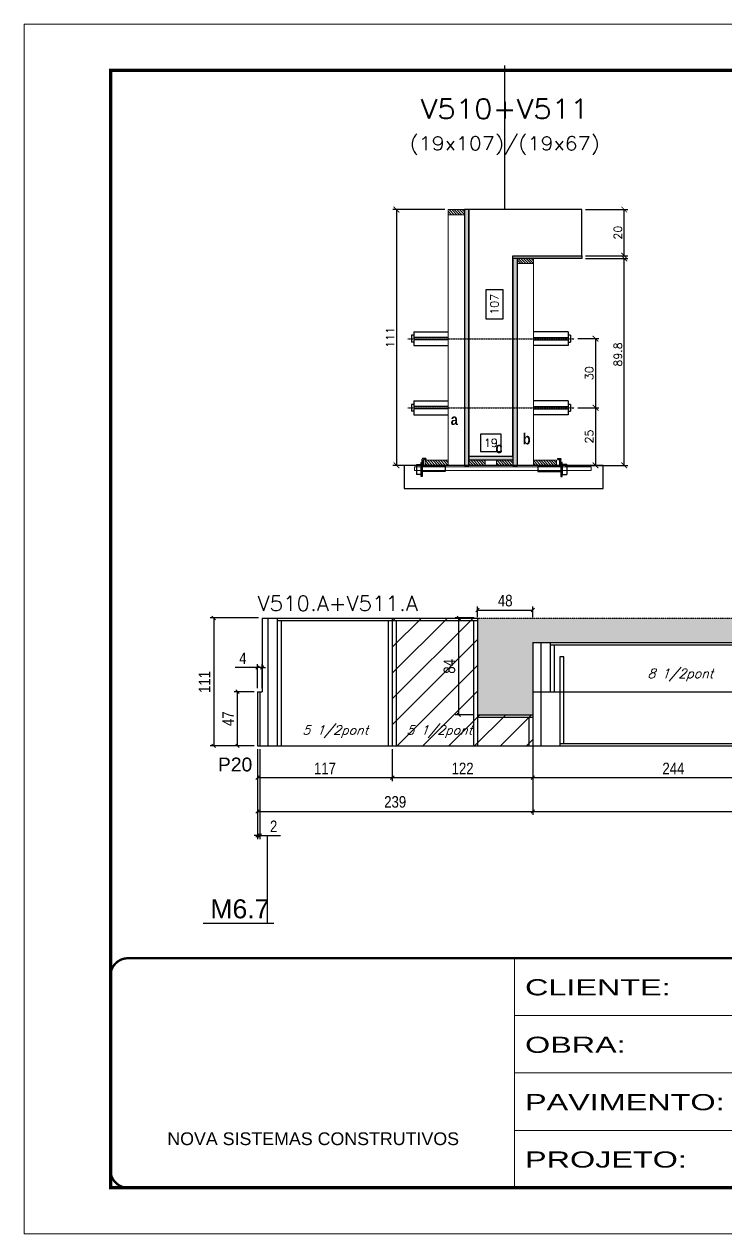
# Model space of a CAD drawing. Extents: x -21493 to -15213, y -12134 to 11887.
# Drawn here: x -21493 to -20885, y 6243 to 7293 of the extents above; entities that cross this region are included whole.
import ezdxf
from ezdxf.enums import TextEntityAlignment as Align

# ---------------------------------------------------------------- set-up
doc = ezdxf.new("R2010")
doc.units = 0
for name, pattern in [('CONTINUO', [0]), ('DASHED', [0.75, 0.5, -0.25]), ('HIDDEN', [0.375, 0.25, -0.125])]:
    doc.linetypes.add(name, pattern=pattern)
for name, color, linetype in [('5', 5, 'Continuous'), ('barrote', 251, 'Continuous'), ('COTA', 241, 'Continuous'), ('Cota Seção (2x)', 4, 'Continuous'), ('detalhes', 4, 'Continuous'), ('NOMENCLATURA', 7, 'Continuous'), ('Painéis', 200, 'Continuous'), ('presilha', 1, 'Continuous'), ('Reaproveitamento', 251, 'Continuous'), ('SARR_2.2x7', 40, 'Continuous'), ('SARR_3.5x7', 81, 'Continuous'), ('TENSOR', 3, 'Continuous'), ('texto', 7, 'Continuous'), ('Texto de Titulo', 7, 'Continuous'), ('Texto Qtd Sarr', 242, 'Continuous')]:
    doc.layers.add(name, color=color, linetype=linetype)
for name, color, linetype, lineweight in [('CONCRETO', 251, 'Continuous', 25), ('Folhas', 255, 'Continuous', 9), ('Hachura', 251, 'Continuous', 9), ('Madeira', 126, 'Continuous', 18), ('SARRAFO DE PRESSAO', 251, 'DASHED', 9), ('SCO-___-LAJ', 2, 'Continuous', 0), ('Texto Seção', 7, 'Continuous', 15)]:
    doc.layers.add(name, color=color, linetype=linetype, lineweight=lineweight)
doc.styles.add('ARIAL', font='arial.ttf')
doc.styles.add('COTA TECNICA', font='techl___.ttf', dxfattribs={"height": 10})
doc.styles.add('REGUA-120', font='ROMANS.shx', dxfattribs={"height": 15})
doc.styles.add('Romans', font='romans.shx')
doc.styles.get("Standard").update_dxf_attribs({"font": 'arial.ttf'})
doc.styles.add('TECNICA', font='techb___.ttf', dxfattribs={"height": 10})
doc.styles.add('Tecnologia', font='')
doc.styles.get('Tecnologia').set_extended_font_data('Forgotten Futurist')
doc.dimstyles.new('Cota Seção (2x)', dxfattribs={"dimtxt": 7, "dimasz": 5, "dimexe": 3, "dimexo": 3, "dimgap": 2, "dimtad": 3, "dimdec": 1, "dimlfac": 0.5, "dimzin": 12, "dimdsep": 46, "dimtxsty": 'Romans', "dimblk": 'ARCHTICK', "dimcen": 0, "dimclrd": 4, "dimclre": 4, "dimclrt": 1, "dimadec": 1, "dimazin": 3, "dimtfac": 1, "dimtdec": 1, "dimtmove": 0, "dimatfit": 3, "dimldrblk": 'OBLIQUE', "dimfxl": 1, "dimtolj": 1, "dimtzin": 12, "dimarcsym": 0})
doc.dimstyles.new('Cota Seção interna', dxfattribs={"dimtxt": 7, "dimasz": 6, "dimexe": 0.18, "dimexo": 2, "dimgap": -4, "dimtad": 3, "dimdec": 1, "dimlfac": 0.5, "dimzin": 12, "dimdsep": 46, "dimtxsty": 'Romans', "dimblk": 'ARCHTICK', "dimcen": 0.09, "dimse1": 1, "dimse2": 1, "dimsd1": 1, "dimsd2": 1, "dimclrd": 180, "dimclre": 5, "dimclrt": 1, "dimadec": 0, "dimazin": 3, "dimtfac": 1, "dimtdec": 1, "dimtofl": 0, "dimtmove": 0, "dimatfit": 3, "dimldrblk": 'ARCHTICK', "dimfxl": 1, "dimtolj": 1, "dimtzin": 0, "dimarcsym": 0})
doc.dimstyles.new('PAINEL', dxfattribs={"dimtxt": 10, "dimasz": 3, "dimexe": 3, "dimexo": 3, "dimgap": 3, "dimtad": 1, "dimdec": 1, "dimzin": 12, "dimdsep": 46, "dimtxsty": 'COTA TECNICA', "dimblk1": 'OBLIQUE', "dimblk2": 'OBLIQUE', "dimsah": 1, "dimcen": 0.9, "dimclrd": 4, "dimclre": 4, "dimclrt": 240, "dimadec": 1, "dimazin": 3, "dimtfac": 1, "dimtdec": 1, "dimtmove": 0, "dimatfit": 3, "dimfxl": 1, "dimtolj": 1, "dimtzin": 12, "dimarcsym": 0})
pattern_1 = [(45, (-160229.198, -26044.267), (-11.2253202, 11.2253202), [])]

# ---------------------------------------------------------------- blocks, each defined once
blk = doc.blocks.new('titulo1')
at = {"layer": 'Defpoints', "color": 252, "linetype": 'HIDDEN', "ltscale": 2}
blk.add_line((0, 0), (0, 125), dxfattribs=at)
at = {"layer": 'Defpoints', "style": 'Romans', "oblique": 15}
blk.add_attdef('FOLHA', text='', height=10, dxfattribs=at).set_placement((0, 15.6), align=Align.MIDDLE_CENTER)
at = {"layer": 'Texto Qtd Sarr', "color": 3, "style": 'Romans', "oblique": 15}
for tag, height, p in [('TITULO', 17, (0, 71.4)), ('SEÇÃO', 12, (0, 41.5))]:
    blk.add_attdef(tag, text='', height=height, dxfattribs=at).set_placement(p, align=Align.MIDDLE_CENTER)
blk = doc.blocks.new('_ArchTick')
at = {"color": 0, "linetype": 'ByBlock', "const_width": 0.15}
blk.add_lwpolyline([(-0.5, -0.5), (0.5, 0.5)], dxfattribs=at)
blk = doc.blocks.new('*D504')
at = {"layer": 'COTA', "color": 4, "lineweight": -2, "transparency": 16777216}
for p, q in [((-21006.3, 7089.6), (-20969.6, 7089.6)), ((-20972.6, 6910), (-20972.6, 7089.6)), ((-21023.9, 6910), (-20969.6, 6910))]:
    blk.add_line(p, q, dxfattribs=at)
at = {"layer": 'Defpoints', "color": 0, "transparency": 16777216}
for p in [(-21009.3, 7089.6), (-20972.6, 7089.6), (-21026.9, 6910)]:
    blk.add_point(p, dxfattribs=at)
at = {"layer": 'COTA', "color": 4, "lineweight": -2, "transparency": 16777216, "xscale": 5, "yscale": 5, "zscale": 5}
for p, rotation in [((-20972.6, 7089.6), 90), ((-20972.6, 6910), 270)]:
    blk.add_blockref('_ArchTick', p, dxfattribs=dict(at, rotation=rotation))
at = {"layer": 'COTA', "color": 1, "transparency": 16777216, "insert": (-20978.1, 7006.2), "char_height": 7, "attachment_point": 5, "rotation": 90, "style": 'Romans'}
blk.add_mtext('\\A1;89.8', dxfattribs=at)
blk = doc.blocks.new('_Oblique')
at = {"color": 0, "linetype": 'ByBlock', "lineweight": -2}
blk.add_line((-0.5, -0.5), (0.5, 0.5), dxfattribs=at)
blk = doc.blocks.new('*D505')
at = {"layer": 'COTA', "color": 4, "lineweight": -2, "transparency": 16777216}
for p, q in [((-21006.3, 7132), (-20969.6, 7132)), ((-20972.6, 7092), (-20972.6, 7132)), ((-21006.3, 7092), (-20969.6, 7092))]:
    blk.add_line(p, q, dxfattribs=at)
at = {"layer": 'Defpoints', "color": 0, "transparency": 16777216}
for p in [(-21009.3, 7132), (-20972.6, 7132), (-21009.3, 7092)]:
    blk.add_point(p, dxfattribs=at)
at = {"layer": 'COTA', "color": 4, "lineweight": -2, "transparency": 16777216, "xscale": 5, "yscale": 5, "zscale": 5}
for p, rotation in [((-20972.6, 7132), 90), ((-20972.6, 7092), 270)]:
    blk.add_blockref('_ArchTick', p, dxfattribs=dict(at, rotation=rotation))
at = {"layer": 'COTA', "color": 1, "transparency": 16777216, "insert": (-20978.1, 7112), "char_height": 7, "attachment_point": 5, "rotation": 90, "style": 'Romans'}
blk.add_mtext('\\A1;20', dxfattribs=at)
blk = doc.blocks.new('*D506')
at = {"layer": 'Cota Seção (2x)', "color": 180, "lineweight": -2, "transparency": 16777216}
for p, q in [((-21077.8, 7062.3), (-21092.8, 7062.3)), ((-21092.8, 7062.3), (-21092.8, 7037.3)), ((-21077.8, 7037.3), (-21077.8, 7062.3)), ((-21092.8, 7037.3), (-21077.8, 7037.3))]:
    blk.add_line(p, q, dxfattribs=at)
at = {"layer": 'Defpoints', "color": 0, "transparency": 16777216}
for p in [(-21073.8, 7132), (-21069.3, 7132), (-21069.3, 6918)]:
    blk.add_point(p, dxfattribs=at)
at = {"layer": 'Cota Seção (2x)', "color": 1, "transparency": 16777216, "insert": (-21085.3, 7049.8), "char_height": 7, "attachment_point": 5, "rotation": 90, "style": 'Romans'}
blk.add_mtext('\\A1;107', dxfattribs=at)
blk = doc.blocks.new('PRESILHA METÁLICA 1')
at = {"layer": 'presilha'}
for p, q in [((7.5, 10.6), (7.5, 19.9)), ((12, 21), (8.6, 21)), ((9, 11.6), (9, 18.9)), ((12, 19.5), (9.6, 19.5)), ((12, 21), (12, 19.5)), ((0, 13), (6, 13)), ((0, 13), (0, 0)), ((6, 0), (0, 0)), ((6, 15.5), (7.5, 15.5)), ((6, -2.5), (6, 15.5)), ((6, 13), (6, 0)), ((7.5, 15.5), (7.5, -2.5)), ((37.5, 4.1), (7.5, 4.1)), ((37.5, 11), (9.6, 11)), ((37.5, 11), (37.5, 4.1)), ((7.5, -2.5), (6, -2.5))]:
    blk.add_line(p, q, dxfattribs=at)
for centre, radius, start, end in [((8.6, 19.9), 1.14, 90, 180), ((9.6, 18.9), 0.57, 90, 180), ((9.6, 11.6), 0.57, 180, 270)]:
    blk.add_arc(centre, radius, start, end, dxfattribs=at)
blk = doc.blocks.new('*D499')
at = {"layer": 'Cota Seção (2x)', "color": 180, "lineweight": -2, "transparency": 16777216}
for p, q in [((-21079.3, 6937), (-21097.3, 6937)), ((-21097.3, 6937), (-21097.3, 6922)), ((-21079.3, 6922), (-21079.3, 6937)), ((-21097.3, 6922), (-21079.3, 6922))]:
    blk.add_line(p, q, dxfattribs=at)
at = {"layer": 'Defpoints', "color": 0, "transparency": 16777216}
for p in [(-21107.3, 6910), (-21069.3, 6918), (-21069.3, 6910)]:
    blk.add_point(p, dxfattribs=at)
at = {"layer": 'Cota Seção (2x)', "color": 1, "transparency": 16777216, "insert": (-21088.3, 6929.5), "char_height": 7, "attachment_point": 5, "style": 'Romans'}
blk.add_mtext('\\A1;19', dxfattribs=at)
blk = doc.blocks.new('*D1100')
at = {"layer": 'COTA', "color": 4, "lineweight": -2, "transparency": 16777216}
for p, q in [((-21128.3, 7132), (-21173.3, 7132)), ((-21170.3, 7132), (-21170.3, 6910)), ((-21128.3, 6910), (-21173.3, 6910))]:
    blk.add_line(p, q, dxfattribs=at)
at = {"layer": 'Defpoints', "color": 0, "transparency": 16777216}
for p in [(-21125.3, 7132), (-21170.3, 6910), (-21125.3, 6910)]:
    blk.add_point(p, dxfattribs=at)
at = {"layer": 'COTA', "color": 4, "lineweight": -2, "transparency": 16777216, "xscale": 5, "yscale": 5, "zscale": 5}
for p, rotation in [((-21170.3, 7132), 90), ((-21170.3, 6910), 270)]:
    blk.add_blockref('_ArchTick', p, dxfattribs=dict(at, rotation=rotation))
at = {"layer": 'COTA', "color": 1, "transparency": 16777216, "insert": (-21175.8, 7021), "char_height": 7, "attachment_point": 5, "rotation": 90, "style": 'Romans'}
blk.add_mtext('\\A1;111', dxfattribs=at)
blk = doc.blocks.new('*D1101')
at = {"layer": 'COTA', "color": 4, "lineweight": -2, "transparency": 16777216}
for p, q in [((-21013, 6960), (-20994.5, 6960)), ((-20997.5, 6960), (-20997.5, 6910)), ((-21013, 6910), (-20994.5, 6910))]:
    blk.add_line(p, q, dxfattribs=at)
at = {"layer": 'Defpoints', "color": 0, "transparency": 16777216}
for p in [(-21016, 6960), (-21016, 6910), (-20997.5, 6910)]:
    blk.add_point(p, dxfattribs=at)
at = {"layer": 'COTA', "color": 4, "lineweight": -2, "transparency": 16777216, "xscale": 5, "yscale": 5, "zscale": 5}
for p, rotation in [((-20997.5, 6960), 90), ((-20997.5, 6910), 270)]:
    blk.add_blockref('_ArchTick', p, dxfattribs=dict(at, rotation=rotation))
at = {"layer": 'COTA', "color": 1, "transparency": 16777216, "insert": (-21003, 6935), "char_height": 7, "attachment_point": 5, "rotation": 90, "style": 'Romans'}
blk.add_mtext('\\A1;25', dxfattribs=at)
blk = doc.blocks.new('*D1102')
at = {"layer": 'COTA', "color": 4, "lineweight": -2, "transparency": 16777216}
for p, q in [((-21013, 7020), (-20994.5, 7020)), ((-20997.5, 7020), (-20997.5, 6960)), ((-21013, 6960), (-20994.5, 6960))]:
    blk.add_line(p, q, dxfattribs=at)
at = {"layer": 'Defpoints', "color": 0, "transparency": 16777216}
for p in [(-21016, 7020), (-21016, 6960), (-20997.5, 6960)]:
    blk.add_point(p, dxfattribs=at)
at = {"layer": 'COTA', "color": 4, "lineweight": -2, "transparency": 16777216, "xscale": 5, "yscale": 5, "zscale": 5}
for p, rotation in [((-20997.5, 7020), 90), ((-20997.5, 6960), 270)]:
    blk.add_blockref('_ArchTick', p, dxfattribs=dict(at, rotation=rotation))
at = {"layer": 'COTA', "color": 1, "transparency": 16777216, "insert": (-21003, 6990), "char_height": 7, "attachment_point": 5, "rotation": 90, "style": 'Romans'}
blk.add_mtext('\\A1;30', dxfattribs=at)
blk = doc.blocks.new('*D514')
at = {"layer": 'COTA', "color": 4, "linetype": 'ByBlock', "lineweight": -2, "transparency": 16777216}
for p, q in [((-21051.9, 6666.2), (-21051.9, 6635.9)), ((-20807.9, 6666.2), (-20807.9, 6635.9)), ((-21051.9, 6638.9), (-20807.9, 6638.9))]:
    blk.add_line(p, q, dxfattribs=at)
at = {"layer": 'Defpoints', "color": 0, "linetype": 'ByBlock', "transparency": 16777216}
for p in [(-21051.9, 6669.2), (-20807.9, 6669.2), (-20807.9, 6638.9)]:
    blk.add_point(p, dxfattribs=at)
at = {"layer": 'COTA', "color": 4, "linetype": 'ByBlock', "lineweight": -2, "transparency": 16777216, "xscale": 3, "yscale": 3, "zscale": 3, "rotation": 180}
blk.add_blockref('_Oblique', (-21051.9, 6638.9), dxfattribs=at)
at = {"layer": 'COTA', "color": 4, "linetype": 'ByBlock', "lineweight": -2, "transparency": 16777216, "xscale": 3, "yscale": 3, "zscale": 3}
blk.add_blockref('_Oblique', (-20807.9, 6638.9), dxfattribs=at)
at = {"layer": 'COTA', "color": 240, "linetype": 'ByBlock', "transparency": 16777216, "insert": (-20929.9, 6646.9), "char_height": 10, "attachment_point": 5, "style": 'COTA TECNICA'}
blk.add_mtext('\\A1;244', dxfattribs=at)
blk = doc.blocks.new('*D516')
at = {"layer": 'COTA', "color": 4, "linetype": 'ByBlock', "lineweight": -2, "transparency": 16777216}
for p, q in [((-21051.9, 6666.2), (-21051.9, 6606.5)), ((-20335.4, 6666.2), (-20335.4, 6606.5)), ((-21051.9, 6609.5), (-20335.4, 6609.5))]:
    blk.add_line(p, q, dxfattribs=at)
at = {"layer": 'Defpoints', "color": 0, "linetype": 'ByBlock', "transparency": 16777216}
for p in [(-21051.9, 6669.2), (-20335.4, 6669.2), (-20335.4, 6609.5)]:
    blk.add_point(p, dxfattribs=at)
at = {"layer": 'COTA', "color": 4, "linetype": 'ByBlock', "lineweight": -2, "transparency": 16777216, "xscale": 3, "yscale": 3, "zscale": 3, "rotation": 180}
blk.add_blockref('_Oblique', (-21051.9, 6609.5), dxfattribs=at)
at = {"layer": 'COTA', "color": 4, "linetype": 'ByBlock', "lineweight": -2, "transparency": 16777216, "xscale": 3, "yscale": 3, "zscale": 3}
blk.add_blockref('_Oblique', (-20335.4, 6609.5), dxfattribs=at)
at = {"layer": 'COTA', "color": 240, "linetype": 'ByBlock', "transparency": 16777216, "insert": (-20693.7, 6617.6), "char_height": 10, "attachment_point": 5, "style": 'COTA TECNICA'}
blk.add_mtext('\\A1;716.5', dxfattribs=at)
blk = doc.blocks.new('*D1131')
at = {"layer": 'COTA', "color": 4, "linetype": 'ByBlock', "lineweight": -2, "transparency": 16777216}
for p, q in [((-21290.9, 6663.5), (-21290.9, 6635.9)), ((-21173.9, 6663.5), (-21173.9, 6635.9)), ((-21290.9, 6638.9), (-21173.9, 6638.9))]:
    blk.add_line(p, q, dxfattribs=at)
at = {"layer": 'Defpoints', "color": 0, "linetype": 'ByBlock', "transparency": 16777216}
for p in [(-21290.9, 6666.5), (-21173.9, 6666.5), (-21173.9, 6638.9)]:
    blk.add_point(p, dxfattribs=at)
at = {"layer": 'COTA', "color": 4, "linetype": 'ByBlock', "lineweight": -2, "transparency": 16777216, "xscale": 3, "yscale": 3, "zscale": 3, "rotation": 180}
blk.add_blockref('_Oblique', (-21290.9, 6638.9), dxfattribs=at)
at = {"layer": 'COTA', "color": 4, "linetype": 'ByBlock', "lineweight": -2, "transparency": 16777216, "xscale": 3, "yscale": 3, "zscale": 3}
blk.add_blockref('_Oblique', (-21173.9, 6638.9), dxfattribs=at)
at = {"layer": 'COTA', "color": 240, "linetype": 'ByBlock', "transparency": 16777216, "insert": (-21232.4, 6646.9), "char_height": 10, "attachment_point": 5, "style": 'COTA TECNICA'}
blk.add_mtext('\\A1;117', dxfattribs=at)
blk = doc.blocks.new('*D1132')
at = {"layer": 'COTA', "color": 4, "lineweight": -2, "ltscale": 25, "transparency": 16777216}
for p, q in [((-21289.9, 6777.5), (-21331.9, 6777.5)), ((-21328.9, 6777.5), (-21328.9, 6666.5)), ((-21293.9, 6666.5), (-21331.9, 6666.5))]:
    blk.add_line(p, q, dxfattribs=at)
at = {"layer": 'Defpoints', "color": 0, "ltscale": 25, "transparency": 16777216}
for p in [(-21286.9, 6777.5), (-21328.9, 6666.5), (-21290.9, 6666.5)]:
    blk.add_point(p, dxfattribs=at)
at = {"layer": 'COTA', "color": 4, "lineweight": -2, "ltscale": 25, "transparency": 16777216, "xscale": 3, "yscale": 3, "zscale": 3}
for p, rotation in [((-21328.9, 6777.5), 90), ((-21328.9, 6666.5), 270)]:
    blk.add_blockref('_Oblique', p, dxfattribs=dict(at, rotation=rotation))
at = {"layer": 'COTA', "color": 240, "ltscale": 25, "transparency": 16777216, "insert": (-21336.9, 6722), "char_height": 10, "attachment_point": 5, "rotation": 90, "style": 'COTA TECNICA'}
blk.add_mtext('\\A1;111', dxfattribs=at)
blk = doc.blocks.new('*D586')
at = {"layer": 'COTA', "color": 4, "lineweight": -2, "ltscale": 25, "transparency": 16777216}
for p, q in [((-21173.9, 6663.5), (-21173.9, 6635.9)), ((-21051.9, 6663.5), (-21051.9, 6635.9)), ((-21173.9, 6638.9), (-21051.9, 6638.9))]:
    blk.add_line(p, q, dxfattribs=at)
at = {"layer": 'Defpoints', "color": 0, "ltscale": 25, "transparency": 16777216}
for p in [(-21173.9, 6666.5), (-21051.9, 6666.5), (-21051.9, 6638.9)]:
    blk.add_point(p, dxfattribs=at)
at = {"layer": 'COTA', "color": 4, "lineweight": -2, "ltscale": 25, "transparency": 16777216, "xscale": 3, "yscale": 3, "zscale": 3, "rotation": 180}
blk.add_blockref('_Oblique', (-21173.9, 6638.9), dxfattribs=at)
at = {"layer": 'COTA', "color": 4, "lineweight": -2, "ltscale": 25, "transparency": 16777216, "xscale": 3, "yscale": 3, "zscale": 3}
blk.add_blockref('_Oblique', (-21051.9, 6638.9), dxfattribs=at)
at = {"layer": 'COTA', "color": 240, "ltscale": 25, "transparency": 16777216, "insert": (-21112.9, 6646.9), "char_height": 10, "attachment_point": 5, "style": 'COTA TECNICA'}
blk.add_mtext('\\A1;122', dxfattribs=at)
blk = doc.blocks.new('*D587')
at = {"layer": 'COTA', "color": 4, "lineweight": -2, "ltscale": 25, "transparency": 16777216}
for p, q in [((-21290.9, 6663.5), (-21290.9, 6606.5)), ((-21051.9, 6663.5), (-21051.9, 6606.5)), ((-21290.9, 6609.5), (-21051.9, 6609.5))]:
    blk.add_line(p, q, dxfattribs=at)
at = {"layer": 'Defpoints', "color": 0, "ltscale": 25, "transparency": 16777216}
for p in [(-21290.9, 6666.5), (-21051.9, 6666.5), (-21051.9, 6609.5)]:
    blk.add_point(p, dxfattribs=at)
at = {"layer": 'COTA', "color": 4, "lineweight": -2, "ltscale": 25, "transparency": 16777216, "xscale": 3, "yscale": 3, "zscale": 3, "rotation": 180}
blk.add_blockref('_Oblique', (-21290.9, 6609.5), dxfattribs=at)
at = {"layer": 'COTA', "color": 4, "lineweight": -2, "ltscale": 25, "transparency": 16777216, "xscale": 3, "yscale": 3, "zscale": 3}
blk.add_blockref('_Oblique', (-21051.9, 6609.5), dxfattribs=at)
at = {"layer": 'COTA', "color": 240, "ltscale": 25, "transparency": 16777216, "insert": (-21171.4, 6617.8), "char_height": 10, "attachment_point": 5, "style": 'COTA TECNICA'}
blk.add_mtext('\\A1;239', dxfattribs=at)
blk = doc.blocks.new('*D588')
at = {"layer": 'COTA', "color": 4, "lineweight": -2, "ltscale": 25, "transparency": 16777216}
for p, q in [((-21293.9, 6713.5), (-21311.2, 6713.5)), ((-21308.2, 6666.5), (-21308.2, 6713.5)), ((-21293.9, 6666.5), (-21311.2, 6666.5))]:
    blk.add_line(p, q, dxfattribs=at)
at = {"layer": 'Defpoints', "color": 0, "ltscale": 25, "transparency": 16777216}
for p in [(-21308.2, 6713.5), (-21290.9, 6713.5), (-21290.9, 6666.5)]:
    blk.add_point(p, dxfattribs=at)
at = {"layer": 'COTA', "color": 4, "lineweight": -2, "ltscale": 25, "transparency": 16777216, "xscale": 3, "yscale": 3, "zscale": 3}
for p, rotation in [((-21308.2, 6713.5), 90), ((-21308.2, 6666.5), 270)]:
    blk.add_blockref('_Oblique', p, dxfattribs=dict(at, rotation=rotation))
at = {"layer": 'COTA', "color": 240, "ltscale": 25, "transparency": 16777216, "insert": (-21316.3, 6690), "char_height": 10, "attachment_point": 5, "rotation": 90, "style": 'COTA TECNICA'}
blk.add_mtext('\\A1;47', dxfattribs=at)
blk = doc.blocks.new('*D589')
at = {"layer": 'COTA', "color": 4, "lineweight": -2, "ltscale": 25, "transparency": 16777216}
for p, q in [((-21290.9, 6734.5), (-21310.2, 6734.5)), ((-21290.9, 6716.5), (-21290.9, 6737.5)), ((-21286.9, 6734.5), (-21290.9, 6734.5)), ((-21286.9, 6716.5), (-21286.9, 6737.5)), ((-21286.9, 6734.5), (-21283.9, 6734.5))]:
    blk.add_line(p, q, dxfattribs=at)
at = {"layer": 'Defpoints', "color": 0, "ltscale": 25, "transparency": 16777216}
for p in [(-21290.9, 6734.5), (-21290.9, 6713.5), (-21286.9, 6713.5)]:
    blk.add_point(p, dxfattribs=at)
at = {"layer": 'COTA', "color": 4, "lineweight": -2, "ltscale": 25, "transparency": 16777216, "xscale": 3, "yscale": 3, "zscale": 3}
blk.add_blockref('_Oblique', (-21290.9, 6734.5), dxfattribs=at)
at = {"layer": 'COTA', "color": 4, "lineweight": -2, "ltscale": 25, "transparency": 16777216, "xscale": 3, "yscale": 3, "zscale": 3, "rotation": 180}
blk.add_blockref('_Oblique', (-21286.9, 6734.5), dxfattribs=at)
at = {"layer": 'COTA', "color": 240, "ltscale": 25, "transparency": 16777216, "insert": (-21303.6, 6742.5), "char_height": 10, "attachment_point": 5, "style": 'COTA TECNICA'}
blk.add_mtext('\\A1;4', dxfattribs=at)
blk = doc.blocks.new('*D590')
at = {"layer": 'COTA', "color": 4, "lineweight": -2, "ltscale": 25, "transparency": 16777216}
for p, q in [((-21290.9, 6663.5), (-21290.9, 6585.6)), ((-21288.9, 6663.5), (-21288.9, 6585.6)), ((-21290.9, 6588.6), (-21293.9, 6588.6)), ((-21290.9, 6588.6), (-21288.9, 6588.6)), ((-21288.9, 6588.6), (-21270.8, 6588.6))]:
    blk.add_line(p, q, dxfattribs=at)
at = {"layer": 'Defpoints', "color": 0, "ltscale": 25, "transparency": 16777216}
for p in [(-21290.9, 6666.5), (-21288.9, 6666.5), (-21288.9, 6588.6)]:
    blk.add_point(p, dxfattribs=at)
at = {"layer": 'COTA', "color": 4, "lineweight": -2, "ltscale": 25, "transparency": 16777216, "xscale": 3, "yscale": 3, "zscale": 3}
blk.add_blockref('_Oblique', (-21290.9, 6588.6), dxfattribs=at)
at = {"layer": 'COTA', "color": 4, "lineweight": -2, "ltscale": 25, "transparency": 16777216, "xscale": 3, "yscale": 3, "zscale": 3, "rotation": 180}
blk.add_blockref('_Oblique', (-21288.9, 6588.6), dxfattribs=at)
at = {"layer": 'COTA', "color": 240, "ltscale": 25, "transparency": 16777216, "insert": (-21276.9, 6596.6), "char_height": 10, "attachment_point": 5, "style": 'COTA TECNICA'}
blk.add_mtext('\\A1;2', dxfattribs=at)
blk = doc.blocks.new('*D593')
at = {"layer": 'COTA', "color": 4, "lineweight": -2, "ltscale": 25, "transparency": 16777216}
for p, q in [((-21102.9, 6777.5), (-21119.2, 6777.5)), ((-21116.2, 6693.5), (-21116.2, 6777.5)), ((-21102.9, 6693.5), (-21119.2, 6693.5))]:
    blk.add_line(p, q, dxfattribs=at)
at = {"layer": 'Defpoints', "color": 0, "ltscale": 25, "transparency": 16777216}
for p in [(-21116.2, 6777.5), (-21099.9, 6777.5), (-21099.9, 6693.5)]:
    blk.add_point(p, dxfattribs=at)
at = {"layer": 'COTA', "color": 4, "lineweight": -2, "ltscale": 25, "transparency": 16777216, "xscale": 3, "yscale": 3, "zscale": 3}
for p, rotation in [((-21116.2, 6777.5), 90), ((-21116.2, 6693.5), 270)]:
    blk.add_blockref('_Oblique', p, dxfattribs=dict(at, rotation=rotation))
at = {"layer": 'COTA', "color": 240, "ltscale": 25, "transparency": 16777216, "insert": (-21124.3, 6735.5), "char_height": 10, "attachment_point": 5, "rotation": 90, "style": 'COTA TECNICA'}
blk.add_mtext('\\A1;84', dxfattribs=at)
blk = doc.blocks.new('*D594')
at = {"layer": 'COTA', "color": 4, "lineweight": -2, "ltscale": 25, "transparency": 16777216}
for p, q in [((-21099.9, 6778.3), (-21099.9, 6787.4)), ((-21099.9, 6784.4), (-21051.9, 6784.4)), ((-21051.9, 6778.3), (-21051.9, 6787.4))]:
    blk.add_line(p, q, dxfattribs=at)
at = {"layer": 'Defpoints', "color": 0, "ltscale": 25, "transparency": 16777216}
for p in [(-21051.9, 6784.4), (-21099.9, 6775.3), (-21051.9, 6775.3)]:
    blk.add_point(p, dxfattribs=at)
at = {"layer": 'COTA', "color": 4, "lineweight": -2, "ltscale": 25, "transparency": 16777216, "xscale": 3, "yscale": 3, "zscale": 3, "rotation": 180}
blk.add_blockref('_Oblique', (-21099.9, 6784.4), dxfattribs=at)
at = {"layer": 'COTA', "color": 4, "lineweight": -2, "ltscale": 25, "transparency": 16777216, "xscale": 3, "yscale": 3, "zscale": 3}
blk.add_blockref('_Oblique', (-21051.9, 6784.4), dxfattribs=at)
at = {"layer": 'COTA', "color": 240, "ltscale": 25, "transparency": 16777216, "insert": (-21075.9, 6792.5), "char_height": 10, "attachment_point": 5, "style": 'COTA TECNICA'}
blk.add_mtext('\\A1;48', dxfattribs=at)
blk = doc.blocks.new('9999999999')
at = {"color": 30, "linetype": 'CONTINUO'}
for p, q in [((98564.6, 34230.2), (98564.6, 34429.4)), ((98564.6, 34379.6), (99584, 34379.6)), ((98564.6, 34329.8), (99488, 34329.8)), ((98564.6, 34280), (99488, 34280))]:
    blk.add_line(p, q, dxfattribs=at)
at = {"color": 30, "linetype": 'CONTINUO', "const_width": 2}
blk.add_lwpolyline([(99584, 34230.2), (99584, 34414.4, 0.414214), (99569, 34429.4), (98229, 34429.4, 0.414214), (98214, 34414.4), (98214, 34245.2, 0.414214), (98229, 34230.2), (99584, 34230.2)], format="xyb", dxfattribs=at)
at = {"layer": 'Folhas'}
blk.add_lwpolyline([(98139, 34190.2), (99624, 34190.2), (99624, 35240.2), (98139, 35240.2)], close=True, dxfattribs=at)
at = {"layer": 'Folhas', "color": 30, "const_width": 3}
blk.add_lwpolyline([(98214, 34230.2), (99584, 34230.2), (99584, 35200.2), (98214, 35200.2)], close=True, dxfattribs=at)
at = {"color": 7, "linetype": 'Continuous', "ltscale": 5, "style": 'ARIAL'}
blk.add_text('NOVA SISTEMAS CONSTRUTIVOS', height=11.059, dxfattribs=at).set_placement((98263.2, 34267.2))
at = {"layer": 'Folhas', "color": 7, "style": 'Tecnologia', "width": 1.5}
for s, p in [('CLIENTE:', (98573.7, 34397.2)), ('OBRA:', (98573.7, 34347.3)), ('PAVIMENTO:', (98573.7, 34297.5)), ('PROJETO:', (98573.7, 34247.7))]:
    blk.add_text(s, height=14, dxfattribs=at).set_placement(p)

msp = doc.modelspace()

# ---------------------------------------------------------------- hatches: boundary and pattern name
at = {"layer": 'COTA', "linetype": 'ByBlock'}
h = msp.add_hatch(dxfattribs=at)
h.set_pattern_fill('AR-CONC', color=256, scale=0.03)
h.set_pattern_definition([(50, (-160229.1976, -26044.2673), (5.46554007, -0.47817257), [0.5715, -6.2865]), (355, (-160229.1976, -26044.2673), (-1.05730264, 5.73170536), [0.4572, -5.02921753]), (100.4514447, (-160228.742, -26044.307), (4.40823741, 5.25353256), [0.48570026, -5.34270734]), (46.1842, (-160229.1976, -26042.743), (8.13237123, -1.26126984), [0.85725, -9.42975]), (96.6355576, (-160228.52, -26042.8484), (7.122124, 7.42278374), [0.7285507, -8.01406824]), (351.184151, (-160229.198, -26042.743), (7.122124, 7.42278374), [0.685799, -7.54379196]), (21, (-160228.4356, -26043.1243), (4.54843174, -3.06795595), [0.5715, -6.2865]), (326, (-160228.4356, -26043.1243), (1.85406085, 5.52563898), [0.4572, -5.0292]), (71.451445, (-160228.0566, -26043.38), (6.40249258, 2.45768307), [0.48570026, -5.34269813]), (37.5, (-160229.1976, -26044.2673), (0.092658098, 2.536651166), [0, -4.96824, 0, -5.1054, 0, -5.04825]), (7.5, (-160229.1976, -26044.2673), (2.004589875, 3.005417245), [0, -2.91084, 0, -4.85394, 0, -1.92405]), (327.5, (-160230.8969, -26044.2673), (4.067717855, -0.17186232), [0, -1.905, 0, -5.9436, 0, -7.8867]), (317.5, (-160231.659, -26044.2673), (4.44387544, 0.76279473), [0, -2.4765, 0, -3.94716, 0, -5.6007])])
h.paths.add_polyline_path([(-21099.95, 6693.47), (-21051.95, 6693.47), (-21051.95, 6756.27), (-20335.45, 6756.27), (-20335.45, 6777.47), (-21099.95, 6777.47)])
at = {"layer": 'Hachura'}
h = msp.add_hatch(dxfattribs=at)
h.set_pattern_fill('ANSI31', color=256, scale=0.5, angle=270, style=0)
h.set_pattern_definition([(315, (1780.4768, -1175.6623), (1.12253202, 1.12253202), [])])
h.paths.add_polyline_path([(-21125.34, 7127.58), (-21125.34, 7131.98), (-21111.34, 7131.98), (-21111.34, 7127.58)])
h = msp.add_hatch(color=256, dxfattribs=at)
h.dxf.hatch_style = 1
h.paths.add_polyline_path([(-21107.34, 7131.98), (-21111.34, 7131.98), (-21111.34, 6909.98), (-21107.34, 6909.98)])
h = msp.add_hatch(color=256, dxfattribs=at)
h.dxf.hatch_style = 1
h.paths.add_polyline_path([(-21069.34, 7089.58), (-21069.34, 7091.98), (-21009.34, 7091.98), (-21009.34, 7089.58)])
h = msp.add_hatch(color=256, dxfattribs=at)
h.dxf.hatch_style = 1
h.paths.add_polyline_path([(-21065.34, 7089.58), (-21069.34, 7089.58), (-21069.34, 6909.98), (-21065.34, 6909.98)])
h = msp.add_hatch(dxfattribs=at)
h.set_pattern_fill('ANSI31', color=256, scale=0.5, angle=270, style=0)
h.set_pattern_definition([(315, (1840.4768, -1218.0623), (1.12253202, 1.12253202), [])])
h.paths.add_polyline_path([(-21065.34, 7085.18), (-21065.34, 7089.58), (-21051.34, 7089.58), (-21051.34, 7085.18)])
h = msp.add_hatch(dxfattribs=at)
h.set_pattern_fill('ANSI31', color=256, scale=0.5, angle=270, style=0)
h.set_pattern_definition([(315, (1746.4768, -1319.6623), (1.12253202, 1.12253202), [])])
h.paths.add_polyline_path([(-21125.34, 6909.98), (-21125.34, 6914.38), (-21145.34, 6914.38), (-21145.34, 6909.98)])
h = msp.add_hatch(color=256, dxfattribs=at)
h.dxf.hatch_style = 1
h.paths.add_polyline_path([(-21107.34, 6914.38), (-21107.34, 6917.98), (-21069.34, 6917.98), (-21069.34, 6914.38)])
h = msp.add_hatch(dxfattribs=at)
h.set_pattern_fill('ANSI31', color=256, scale=0.5, angle=270, style=0)
h.set_pattern_definition([(315, (1849.2789, -1319.6623), (1.12253202, 1.12253202), [])])
h.paths.add_polyline_path([(-21107.34, 6909.98), (-21107.34, 6914.38), (-21093.34, 6914.38), (-21093.34, 6909.98)])
h = msp.add_hatch(dxfattribs=at)
h.set_pattern_fill('ANSI31', color=256, scale=0.5, angle=270, style=0)
h.set_pattern_definition([(315, (1849.2768, -1319.6623), (1.12253202, 1.12253202), [])])
h.paths.add_polyline_path([(-21069.34, 6909.98), (-21069.34, 6914.38), (-21083.34, 6914.38), (-21083.34, 6909.98)])
h = msp.add_hatch(dxfattribs=at)
h.set_pattern_fill('ANSI31', color=256, scale=0.5, angle=270, style=0)
h.set_pattern_definition([(315, (1840.4768, -1319.6623), (1.12253202, 1.12253202), [])])
h.paths.add_polyline_path([(-21031.34, 6909.98), (-21031.34, 6914.38), (-21051.34, 6914.38), (-21051.34, 6909.98)])
at = {"layer": 'Reaproveitamento', "ltscale": 25}
h = msp.add_hatch(dxfattribs=at)
h.set_pattern_fill('ANSI31', color=256, scale=5)
h.set_pattern_definition(pattern_1)
h.paths.add_polyline_path([(-21099.95, 6777.47), (-21173.95, 6777.47), (-21173.95, 6666.47), (-21051.95, 6666.47), (-21051.95, 6693.47), (-21099.95, 6693.47)])
h.paths.add_polyline_path([(-21169.45, 6670.94), (-21101.83, 6670.94), (-21096.33, 6686.91), (-21163.95, 6686.91)], flags=24)
h = msp.add_hatch(dxfattribs=at)
h.set_pattern_fill('ANSI31', color=256, scale=5)
h.set_pattern_definition(pattern_1)
h.paths.add_polyline_path([(-20960.2, 6720.06), (-20892.59, 6720.06), (-20887.09, 6736.03), (-20954.7, 6736.03)], flags=9)

# ---------------------------------------------------------------- linework, layer by layer
at = {"ltscale": 3}
for p, q in [((-21155.34, 7025.95), (-21155.34, 7013.95)), ((-21155.34, 7025.95), (-21125.34, 7025.95)), ((-21021.34, 7025.95), (-21051.34, 7025.95)), ((-21021.34, 7025.95), (-21021.34, 7013.95)), ((-21157.34, 7022.95), (-21157.34, 7016.95)), ((-21155.34, 7022.95), (-21157.34, 7022.95)), ((-21155.34, 7016.95), (-21157.34, 7016.95)), ((-21125.34, 7020.95), (-21155.34, 7020.95)), ((-21125.34, 7018.95), (-21155.34, 7018.95)), ((-21051.34, 7020.95), (-21021.34, 7020.95)), ((-21051.34, 7018.95), (-21021.34, 7018.95)), ((-21019.34, 7022.95), (-21021.34, 7022.95)), ((-21021.34, 7016.95), (-21019.34, 7016.95)), ((-21019.34, 7022.95), (-21019.34, 7016.95)), ((-21155.34, 7013.95), (-21125.34, 7013.95)), ((-21021.34, 7013.95), (-21051.34, 7013.95)), ((-21157.34, 6962.95), (-21157.34, 6956.95)), ((-21155.34, 6962.95), (-21157.34, 6962.95)), ((-21155.34, 6965.95), (-21155.34, 6953.95)), ((-21155.34, 6965.95), (-21125.34, 6965.95)), ((-21021.34, 6965.95), (-21051.34, 6965.95)), ((-21021.34, 6965.95), (-21021.34, 6953.95)), ((-21019.34, 6962.95), (-21021.34, 6962.95)), ((-21019.34, 6962.95), (-21019.34, 6956.95)), ((-21155.34, 6956.95), (-21157.34, 6956.95)), ((-21125.34, 6960.95), (-21155.34, 6960.95)), ((-21125.34, 6958.95), (-21155.34, 6958.95)), ((-21155.34, 6953.95), (-21125.34, 6953.95)), ((-21051.34, 6960.95), (-21021.34, 6960.95)), ((-21051.34, 6958.95), (-21021.34, 6958.95)), ((-21021.34, 6953.95), (-21051.34, 6953.95)), ((-21021.34, 6956.95), (-21019.34, 6956.95))]:
    msp.add_line(p, q, dxfattribs=at)
at = {"layer": 'barrote'}
msp.add_lwpolyline([(-21163.71, 6889.98), (-20990.74, 6889.98), (-20990.74, 6909.98), (-21163.71, 6909.98)], close=True, dxfattribs=at)
at = {"layer": 'CONCRETO'}
msp.add_lwpolyline([(-21069.34, 7091.98), (-21009.34, 7091.98), (-21009.34, 7131.98), (-21069.34, 7131.98), (-21069.34, 7131.98), (-21107.34, 7131.98), (-21107.34, 6914.38), (-21107.34, 6914.38), (-21107.34, 6917.98), (-21069.34, 6917.98)], close=True, dxfattribs=at)
at = {"layer": 'COTA', "linetype": 'DASHED', "ltscale": 0.3}
msp.add_line((-21099.95, 6777.47), (-20335.45, 6777.47), dxfattribs=at)
at = {"layer": 'Madeira'}
for points in [[(-21125.34, 7127.58), (-21125.34, 7131.98), (-21111.34, 7131.98), (-21111.34, 7127.58)], [(-21125.34, 7131.98), (-21111.34, 7131.98), (-21111.34, 6909.98), (-21125.34, 6909.98)], [(-21065.34, 7085.18), (-21065.34, 7089.58), (-21051.34, 7089.58), (-21051.34, 7085.18)], [(-21065.34, 7089.58), (-21051.34, 7089.58), (-21051.34, 6909.98), (-21065.34, 6909.98)], [(-21125.34, 6909.98), (-21125.34, 6914.38), (-21145.34, 6914.38), (-21145.34, 6909.98)], [(-21107.34, 6909.98), (-21107.34, 6914.38), (-21093.34, 6914.38), (-21093.34, 6909.98)], [(-21069.34, 6909.98), (-21069.34, 6914.38), (-21083.34, 6914.38), (-21083.34, 6909.98)], [(-21031.34, 6909.98), (-21031.34, 6914.38), (-21051.34, 6914.38), (-21051.34, 6909.98)]]:
    msp.add_lwpolyline(points, close=True, dxfattribs=at)
at = {"layer": 'NOMENCLATURA', "linetype": 'Continuous'}
for p, q in [((-21282.6, 6588.76), (-21282.6, 6512.58)), ((-21338.11, 6512.58), (-21276.62, 6512.58))]:
    msp.add_line(p, q, dxfattribs=at)
at = {"layer": 'Painéis', "linetype": 'ByBlock'}
for p, q in [((-21286.95, 6777.47), (-21099.95, 6777.47)), ((-21286.95, 6777.47), (-21286.95, 6713.47)), ((-21173.95, 6777.47), (-21173.95, 6666.47)), ((-21099.95, 6777.47), (-21099.95, 6693.47)), ((-21051.95, 6756.27), (-20335.45, 6756.27)), ((-21051.95, 6756.27), (-21051.95, 6666.47)), ((-21290.95, 6713.47), (-21286.95, 6713.47)), ((-21290.95, 6713.47), (-21290.95, 6666.47)), ((-21288.95, 6713.47), (-21288.95, 6666.47)), ((-21051.95, 6713.47), (-20335.45, 6713.47)), ((-21099.95, 6693.47), (-21051.95, 6693.47)), ((-21051.95, 6693.47), (-21051.95, 6666.47)), ((-21290.95, 6666.47), (-21051.95, 6666.47)), ((-21051.95, 6666.47), (-20335.45, 6666.47))]:
    msp.add_line(p, q, dxfattribs=at)
at = {"layer": 'Painéis'}
for points in [[(-21107.34, 7131.98), (-21111.34, 7131.98), (-21111.34, 6909.98), (-21107.34, 6909.98)], [(-21069.34, 7089.58), (-21069.34, 7091.98), (-21009.34, 7091.98), (-21009.34, 7089.58)], [(-21065.34, 7089.58), (-21069.34, 7089.58), (-21069.34, 6909.98), (-21065.34, 6909.98)], [(-21107.34, 6914.38), (-21107.34, 6917.98), (-21069.34, 6917.98), (-21069.34, 6914.38)]]:
    msp.add_lwpolyline(points, close=True, dxfattribs=at)
at = {"layer": 'SARR_2.2x7', "linetype": 'Continuous', "ltscale": 50}
for p, q in [((-21281.95, 6777.47), (-21281.95, 6666.47)), ((-21273.95, 6775.27), (-21173.95, 6775.27)), ((-21173.95, 6775.27), (-21099.95, 6775.27)), ((-21044.95, 6756.27), (-21044.95, 6713.47)), ((-21036.95, 6754.07), (-20807.95, 6754.07)), ((-21044.95, 6713.47), (-21044.95, 6666.47)), ((-21099.95, 6691.27), (-21051.95, 6691.27)), ((-21028.45, 6668.67), (-20816.45, 6668.67))]:
    msp.add_line(p, q, dxfattribs=at)
at = {"layer": 'SARR_3.5x7'}
for p, q in [((-21273.95, 6777.47), (-21273.95, 6666.47)), ((-21270.45, 6775.27), (-21270.45, 6666.47)), ((-21177.45, 6775.27), (-21177.45, 6666.47)), ((-21170.45, 6775.27), (-21170.45, 6666.47)), ((-21103.45, 6775.27), (-21103.45, 6666.47)), ((-21099.95, 6777.47), (-21099.95, 6666.47)), ((-21036.95, 6756.27), (-21036.95, 6713.47)), ((-21033.45, 6754.07), (-21033.45, 6713.47)), ((-21055.45, 6691.27), (-21055.45, 6666.47))]:
    msp.add_line(p, q, dxfattribs=at)
msp.add_lwpolyline([(-21024.95, 6668.67), (-21024.95, 6743.67), (-21028.45, 6743.67), (-21028.45, 6666.47)], dxfattribs=at)
at = {"layer": 'SCO-___-LAJ', "color": 1}
msp.add_lwpolyline([(-21154.7, 6908.65), (-21001.4, 6908.65), (-21001.4, 6905.45), (-21154.7, 6905.45)], close=True, dxfattribs=at)
at = {"layer": 'TENSOR', "linetype": 'HIDDEN', "ltscale": 0.5}
for p, q in [((-21160.34, 7019.95), (-21016.04, 7019.95)), ((-21160.34, 6959.95), (-21016.04, 6959.95))]:
    msp.add_line(p, q, dxfattribs=at)

# ---------------------------------------------------------------- block references
at = {"layer": 'presilha', "yscale": 0.6666666666666666, "zscale": 0.6666666666666666}
for p, xscale in [((-21152.92, 6902.01), 0.6666666666666666), ((-21022.48, 6902.01), -0.6666666666666666)]:
    msp.add_blockref('PRESILHA METÁLICA 1', p, dxfattribs=dict(at, xscale=xscale))
at = {"layer": 'SARRAFO DE PRESSAO', "color": 6, "linetype": 'ByBlock'}
msp.add_blockref('9999999999', (-119632.39, -27947.27), dxfattribs=at)
at = {"layer": 'Texto Seção'}
ref = msp.add_blockref('titulo1', (-21076.36, 7131.98), dxfattribs=at)
ref.add_attrib('TITULO', 'V510+V511', dxfattribs={"layer": 'Texto de Titulo', "color": 7, "height": 17, "style": 'Romans', "width": 1.1}).set_placement((-21076.36, 7219.48), align=Align.MIDDLE_CENTER)
ref.add_attrib('SEÇÃO', '(19x107)/(19x67)', dxfattribs={"layer": 'Texto de Titulo', "color": 7, "height": 12, "style": 'Romans', "width": 1.1}).set_placement((-21076.36, 7189.48), align=Align.MIDDLE_CENTER)

# ---------------------------------------------------------------- texts
at = {"layer": '5', "linetype": 'Continuous'}
msp.add_text('P20', height=12, rotation=0.00004, dxfattribs=at).set_placement((-21325.25, 6644.32))
at = {"layer": 'detalhes', "style": 'TECNICA'}
for s, p in [('a', (-21123.17, 6945.01)), ('b', (-21060.63, 6928.17)), ('c', (-21084.36, 6920.48))]:
    msp.add_text(s, height=9.6, dxfattribs=at).set_placement(p)
at = {"layer": 'NOMENCLATURA', "linetype": 'Continuous'}
msp.add_text('M6.7', height=16.5, dxfattribs=at).set_placement((-21331.8, 6516.78))
at = {"layer": 'texto', "color": 2, "char_height": 8, "attachment_point": 5, "style": 'Romans'}
for s, insert in [('{\\Q19;\\C256;8 1/2pont}', (-20923.84, 6728.04)), ('{\\Q19;\\C256;5 1/2pont}', (-21223.39, 6678.93)), ('{\\Q19;\\C256;5 1/2pont}', (-21133.08, 6678.93))]:
    msp.add_mtext(s, dxfattribs=dict(at, insert=insert))
at = {"layer": 'Texto Seção', "style": 'REGUA-120', "width": 1.05}
msp.add_text('V510.A+V511.A', height=13, dxfattribs=at).set_placement((-21290.95, 6783.65))

# ---------------------------------------------------------------- dimensions: what is measured, and where the dimension line sits
at = {"layer": 'COTA'}
for base, p1, p2, picture, middle in [((-21170.31, 6909.98), (-21125.34, 7131.98), (-21125.34, 6909.98), '*D1100', (-21175.81, 7020.98)), ((-20972.63, 7131.98), (-21009.34, 7091.98), (-21009.34, 7131.98), '*D505', (-20978.13, 7111.98)), ((-20997.49, 6959.98), (-21016.04, 7019.95), (-21016.04, 6959.98), '*D1102', (-21002.99, 6989.97)), ((-20997.49, 6909.98), (-21016.04, 6959.95), (-21016.04, 6909.98), '*D1101', (-21002.99, 6934.97))]:
    dim = msp.add_linear_dim(base=base, p1=p1, p2=p2, angle=90, dimstyle='Cota Seção (2x)', dxfattribs=at)
    dim.commit()
    dim.dimension.update_dxf_attribs({"geometry": picture, "text_midpoint": middle})
dim = msp.add_linear_dim(base=(-20972.63, 7089.58), p1=(-21026.94, 6909.98), p2=(-21009.34, 7089.58), angle=90, dimstyle='Cota Seção (2x)', dxfattribs=at)
dim.commit()
dim.dimension.update_dxf_attribs({"geometry": '*D504', "text_midpoint": (-20972.63, 7006.18), "dimtype": 160})
at = {"layer": 'COTA', "ltscale": 25}
for base, p1, p2, picture, middle in [((-21051.95, 6784.43), (-21099.95, 6775.27), (-21051.95, 6775.27), '*D594', (-21075.95, 6792.52)), ((-21288.95, 6588.62), (-21290.95, 6666.47), (-21288.95, 6666.47), '*D590', (-21276.89, 6596.62)), ((-21051.95, 6609.52), (-21290.95, 6666.47), (-21051.95, 6666.47), '*D587', (-21171.45, 6617.77)), ((-21051.95, 6638.86), (-21173.95, 6666.47), (-21051.95, 6666.47), '*D586', (-21112.95, 6646.92))]:
    dim = msp.add_linear_dim(base=base, p1=p1, p2=p2, dimstyle='PAINEL', dxfattribs=at)
    dim.commit()
    dim.dimension.update_dxf_attribs({"geometry": picture, "text_midpoint": middle})
for base, p1, p2, picture, middle in [((-21328.87, 6666.47), (-21286.95, 6777.47), (-21290.95, 6666.47), '*D1132', (-21336.92, 6721.97)), ((-21116.17, 6777.47), (-21099.95, 6693.47), (-21099.95, 6777.47), '*D593', (-21124.26, 6735.47)), ((-21308.2, 6713.47), (-21290.95, 6666.47), (-21290.95, 6713.47), '*D588', (-21316.28, 6689.97))]:
    dim = msp.add_linear_dim(base=base, p1=p1, p2=p2, angle=90, dimstyle='PAINEL', dxfattribs=at)
    dim.commit()
    dim.dimension.update_dxf_attribs({"geometry": picture, "text_midpoint": middle})
dim = msp.add_linear_dim(base=(-21290.95, 6734.46), p1=(-21286.95, 6713.47), p2=(-21290.95, 6713.47), dimstyle='PAINEL', dxfattribs=at)
dim.commit()
dim.dimension.update_dxf_attribs({"geometry": '*D589', "text_midpoint": (-21303.56, 6734.46), "dimtype": 160})
at = {"layer": 'COTA', "linetype": 'ByBlock'}
for base, p1, p2, picture, middle in [((-20807.95, 6638.86), (-21051.95, 6669.19), (-20807.95, 6669.19), '*D514', (-20929.95, 6646.94)), ((-20335.45, 6609.52), (-21051.95, 6669.19), (-20335.45, 6669.19), '*D516', (-20693.7, 6617.63)), ((-21173.95, 6638.86), (-21290.95, 6666.47), (-21173.95, 6666.47), '*D1131', (-21232.45, 6646.94))]:
    dim = msp.add_linear_dim(base=base, p1=p1, p2=p2, dimstyle='PAINEL', dxfattribs=at)
    dim.commit()
    dim.dimension.update_dxf_attribs({"geometry": picture, "text_midpoint": middle})
at = {"layer": 'Cota Seção (2x)'}
dim = msp.add_linear_dim(base=(-21073.84, 7131.98), p1=(-21069.34, 6917.98), p2=(-21069.34, 7131.98), angle=90, dimstyle='Cota Seção interna', dxfattribs=at)
dim.commit()
dim.dimension.update_dxf_attribs({"geometry": '*D506', "text_midpoint": (-21073.84, 7049.77), "dimtype": 160})
dim = msp.add_linear_dim(base=(-21069.34, 6917.98), p1=(-21107.34, 6909.98), p2=(-21069.34, 6909.98), dimstyle='Cota Seção interna', dxfattribs=at)
dim.commit()
dim.dimension.update_dxf_attribs({"geometry": '*D499', "text_midpoint": (-21088.34, 6929.48)})

doc.saveas('drawing.dxf')
